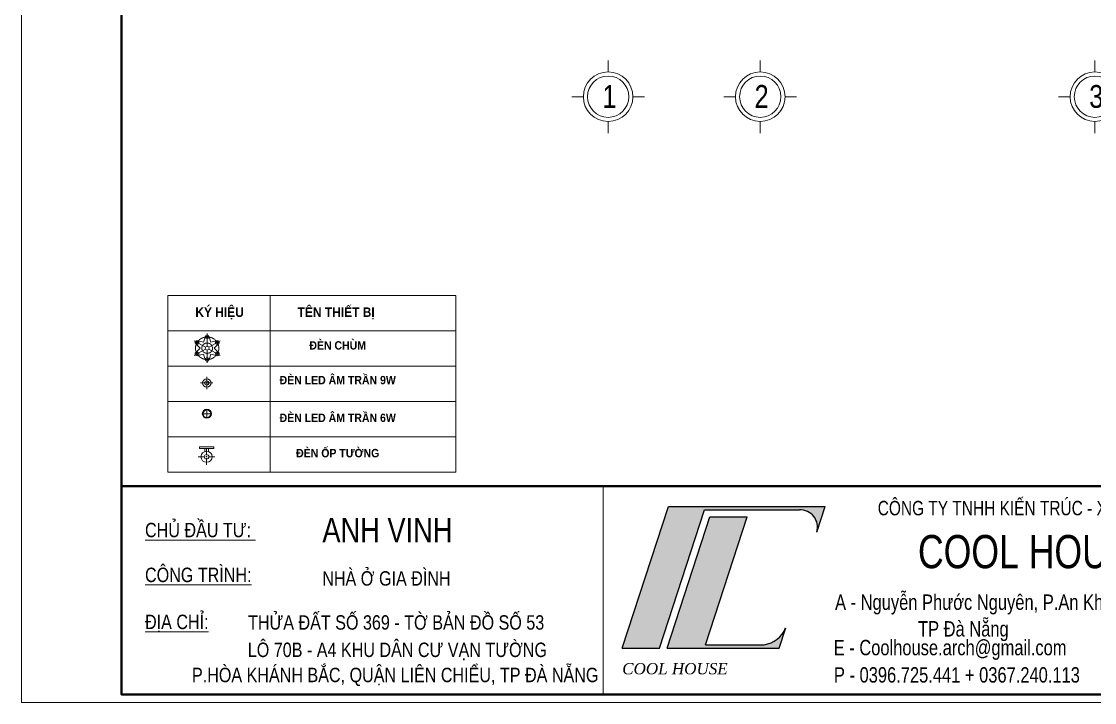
# Model space of a CAD drawing. Header units: inches. Extents: x 921646 to 2157952, y -92667 to 262089.
# Drawn here: x 1980481 to 1994589, y 45718 to 54676 of the extents above; entities that cross this region are included whole.
import ezdxf
from ezdxf.enums import TextEntityAlignment as Align

# ---------------------------------------------------------------- set-up
doc = ezdxf.new("R2010")
doc.units = ezdxf.units.IN
doc.header["$MEASUREMENT"] = 0
doc.linetypes.add('CENTER', pattern=[2, 1.25, -0.25, 0.25, -0.25])
doc.linetypes.add('DASHED', pattern=[0.75, 0.5, -0.25])
doc.layers.get('0').update_dxf_attribs({"lineweight": 9})
doc.layers.get('DEFPOINTS').update_dxf_attribs({"lineweight": 9})
for name, color, linetype, lineweight in [('09-DIMOUT', 251, 'Continuous', 9), ('13 TRICH DAN', 134, 'Continuous', 9), ('Cp Net Dam 0.25', 4, 'Continuous', 25), ('Cp Net Manh 0.15', 8, 'Continuous', 15), ('Cp Net Thep 0.40', 2, 'Continuous', 40), ('Cp Text 0.15', 3, 'Continuous', 15), ('DIEN-TB', 12, 'Continuous', 5), ('HATCH', 244, 'Continuous', 0)]:
    doc.layers.add(name, color=color, linetype=linetype, lineweight=lineweight)
doc.styles.add('IN', font='VHARIAL.TTF')
doc.styles.add('kt', font='VHELVCN.TTF')
doc.styles.add('Text', font='VKORIN.TTF')
doc.styles.add('VHELVEN', font='VHELVEN.TTF')
doc.styles.add('VNI-HELVE', font='VHELVEB.TTF', dxfattribs={"width": 0.8})

# ---------------------------------------------------------------- blocks, each defined once
blk = doc.blocks.new('A$C788F0ACE')
at = {"layer": 'Cp Net Manh 0.15', "linetype": 'Continuous'}
for p, q in [((0, 300), (0, 440)), ((-300, 0), (-440, 0)), ((300, 0), (440, 0)), ((0, -300), (0, -440))]:
    blk.add_line(p, q, dxfattribs=at)
for radius in [300, 250]:
    blk.add_circle((0, 0), radius, dxfattribs=at)
at = {"layer": 'Cp Text 0.15', "color": 7, "linetype": 'Continuous', "style": 'VHELVEN'}
blk.add_attdef('TRUC', text='', height=280, dxfattribs=at).set_placement((94, 1), align=Align.MIDDLE_CENTER)
blk = doc.blocks.new('dim')
at = {"layer": 'Cp Text 0.15'}
ref = blk.add_blockref('A$C788F0ACE', (1952978.4, 196993.8), dxfattribs=dict(at, xscale=1.086778053933425, yscale=1.086778053933425, zscale=1.086778053933425, rotation=180))
ref.add_attrib('TRUC', '1', dxfattribs={"layer": '0', "color": 3, "height": 300, "style": 'VNI-HELVE', "width": 0.8}).set_placement((1952996.2, 196997.1), align=Align.MIDDLE_CENTER)
ref = blk.add_blockref('A$C788F0ACE', (1954978.4, 196993.8), dxfattribs=dict(at, xscale=1.086778053933425, yscale=1.086778053933425, zscale=1.086778053933425, rotation=180))
ref.add_attrib('TRUC', '2', dxfattribs={"layer": '0', "color": 3, "height": 300, "style": 'VNI-HELVE', "width": 0.8}).set_placement((1954996.2, 196997.1), align=Align.MIDDLE_CENTER)
ref = blk.add_blockref('A$C788F0ACE', (1959378.4, 196993.8), dxfattribs=dict(at, xscale=1.086778053933425, yscale=1.086778053933425, zscale=1.086778053933425, rotation=180))
ref.add_attrib('TRUC', '3', dxfattribs={"layer": '0', "color": 3, "height": 300, "style": 'VNI-HELVE', "width": 0.8}).set_placement((1959396.2, 196997.1), align=Align.MIDDLE_CENTER)
blk = doc.blocks.new('Khung Ht dep')
at = {"layer": 'HATCH'}
h = blk.add_hatch(color=256, dxfattribs=at)
h.dxf.hatch_style = 1
h.paths.add_polyline_path([(9412, 2369), (9878, 2369), (10440, 4098), (11626, 4098, -0.508984), (11842, 3821), (11946, 4142), (9989, 4142)])
h.paths.add_polyline_path([(9972, 2369), (11370, 2369), (11453, 2625, -0.262638), (11186, 2413), (10452, 2413), (10971, 4009), (10505, 4009)], flags=17)
blk.add_line((9173, 4392), (9173, 1792))
at = {"layer": 'Cp Net Dam 0.25'}
for p, q in [((9412, 2369), (9989, 4142)), ((9878, 2369), (10440, 4098)), ((9989, 4142), (11946, 4142)), ((10440, 4098), (11626, 4098)), ((11842, 3821), (11946, 4142)), ((9972, 2369), (10505, 4009)), ((10452, 2413), (10971, 4009)), ((10505, 4009), (10971, 4009)), ((11370, 2369), (11453, 2625)), ((10452, 2413), (11186, 2413)), ((9412, 2369), (9878, 2369)), ((9972, 2369), (11370, 2369))]:
    blk.add_line(p, q, dxfattribs=at)
for centre, radius, start, end in [((11633, 3881), 217, 344.0217, 91.9232), ((11131, 2756), 347, 278.9949, 337.8578)]:
    blk.add_arc(centre, radius, start, end, dxfattribs=at)
at = {"layer": 'Cp Net Thep 0.40', "color": 106}
blk.add_line((3162, 4392), (30380, 4392), dxfattribs=at)
at = {"layer": 'Cp Net Thep 0.40', "color": 106, "flags": 128}
blk.add_lwpolyline([(30380, 21415), (30380, 1792), (3162, 1792), (3162, 21415)], close=True, dxfattribs=at)
at = {"layer": 'DEFPOINTS', "ltscale": 100}
blk.add_lwpolyline([(30430, 1692), (30430, 21515), (1912, 21515), (1912, 1692)], close=True, dxfattribs=at)
at = {"layer": 'Cp Net Manh 0.15', "insert": (9412, 2185), "char_height": 140.72, "width": 1957.54, "attachment_point": 1, "rotation": 359.9996, "style": 'kt'}
blk.add_mtext('\\pxqd;{\\fTimes New Roman|b0|i1|c0|p18;COOL HOUSE}', dxfattribs=at)
at = {"layer": 'Cp Text 0.15', "color": 8, "style": 'Text', "width": 0.8}
for s, height, p in [('COÂNG TY TNHH KIEÁN TRUÙC - XAÂY DÖÏNG', 180.23, (12602, 4030)), ('COOL HOUSE', 415.3, (13104, 3369)), ('A - Nguyeãn Phöôùc Nguyeân, P.An Kheâ, Q.Thanh Kheâ', 192.25, (12069, 2849)), ('TP Ñaø Naüng', 192.25, (13105, 2516)), ('E - Coolhouse.arch@gmail.com', 192.25, (12052, 2282)), ('P - 0396.725.441 + 0367.240.113', 192.25, (12055, 1941))]:
    blk.add_text(s, height=height, dxfattribs=at).set_placement(p)
at = {"layer": 'Cp Text 0.15', "color": 7, "ltscale": 100, "style": 'IN', "width": 0.8}
for s, height, p in [('%%uchñ ®Çu t\xad: ', 180, (3455, 3756)), ('ANH VINH', 304.2, (5669, 3694, -32416)), ('%%Uc«ng tr×nh:', 180, (3455, 3196)), ('nhµ ë gia ®×nh', 180, (5667, 3152, -32416)), ('%%U®Þa chØ:', 180, (3455, 2609)), ('thöa ®Êt sè 369 - tê b¶n ®å sè 53', 180, (4741, 2602, -32416)), ('l« 70b - a4 khu d©n c\xad v¹n t\xadêng ', 180, (4738, 2260, -32416)), ('p.hßa kh¸nh b¾c, quËn liªn chiÓu, tp ®µ n½ng', 180, (4041, 1946, -32416))]:
    blk.add_text(s, height=height, dxfattribs=at).set_placement(p)
blk = doc.blocks.new('DCSANHCHINH')
at = {"layer": 'DIEN-TB', "color": 8}
for p, q in [((-58, 345), (-107, 185)), ((107, 185), (58, 345)), ((-214, -1), (-328, 121)), ((-271, 222), (-107, 185)), ((271, 222), (107, 185)), ((214, -1), (328, 121)), ((-214, -1), (-327, -124)), ((-269, -223), (-107, -186)), ((-58, -345), (-107, -186)), ((107, -186), (58, -345)), ((107, -186), (269, -223)), ((327, -124), (214, -1))]:
    blk.add_line(p, q, dxfattribs=at)
at = {"layer": 'DIEN-TB', "color": 0}
for p, q in [((0, 449), (0, 408)), ((-354, 203), (-390, 223)), ((-49, 28), (-253, 145)), ((0, 292), (0, 56)), ((49, 28), (253, 145)), ((354, 203), (390, 223)), ((-388, -226), (-352, -205)), ((-252, -147), (-49, -28)), ((0, -292), (0, -56)), ((49, -28), (252, -147)), ((352, -205), (388, -226)), ((0, -449), (0, -408))]:
    blk.add_line(p, q, dxfattribs=at)
at = {"layer": 'DIEN-TB', "color": 2, "linetype": 'DASHED', "ltscale": 10, "const_width": 69.9}
blk.add_lwpolyline([(-160, 0, 1), (160, 0, 1)], format="xyb", close=True, dxfattribs=at)
at = {"layer": 'DIEN-TB', "color": 8, "linetype": 'DASHED', "ltscale": 10}
blk.add_circle((0, 0), 350, dxfattribs=at)
at = {"layer": 'DIEN-TB', "color": 0}
for centre, radius in [((0, 350), 58), ((-304, 174), 58), ((0, 0), 56.2), ((304, 174), 58), ((-302, -176), 58), ((0, -350), 58), ((302, -176), 58)]:
    blk.add_circle(centre, radius, dxfattribs=at)
at = {"layer": 'DIEN-TB', "color": 8}
for centre in [(0, 350), (-304, 174), (304, 174), (-302, -176), (0, -350), (302, -176)]:
    blk.add_circle(centre, 29.3, dxfattribs=at)
blk = doc.blocks.new('ĐÈN LON NỔI')
at = {"layer": 'DIEN-TB', "color": 8, "linetype": 'CENTER', "ltscale": 100}
for p, q in [((62, 0), (-63, 0)), ((0, 62), (0, -63))]:
    blk.add_line(p, q, dxfattribs=at)
at = {"layer": 'DIEN-TB', "color": 2, "ltscale": 0.23, "const_width": 15}
blk.add_lwpolyline([(-21, 0, 1), (21, 0, 1)], format="xyb", close=True, dxfattribs=at)
at = {"layer": 'DIEN-TB', "color": 0}
blk.add_circle((0, 0), 42.5, dxfattribs=at)
blk = doc.blocks.new('ád')
at = {"layer": '09-DIMOUT'}
for p, q in [((1953628, 58712), (1953728, 58712)), ((1953678, 58762), (1953678, 58662))]:
    blk.add_line(p, q, dxfattribs=at)
for radius in [60, 50]:
    blk.add_circle((1953678, 58712), radius, dxfattribs=at)
blk = doc.blocks.new('ĐÈN ỐP TƯỜNG RÀO')
at = {"layer": 'DIEN-TB', "color": 8, "linetype": 'CENTER', "ltscale": 80}
for p, q in [((-5, 276), (-5, 26)), ((120, 151), (-130, 151))]:
    blk.add_line(p, q, dxfattribs=at)
at = {"layer": 'DIEN-TB', "lineweight": 5, "ltscale": 50}
for p, q in [((-32, 70), (-32, 23)), ((23, 70), (23, 23))]:
    blk.add_line(p, q, dxfattribs=at)
blk.add_lwpolyline([(-111, 23), (102, 23), (102, 0), (-111, 0)], close=True, dxfattribs=at)
at = {"layer": 'DIEN-TB', "color": 30}
blk.add_circle((-5, 151), 85, dxfattribs=at)
at = {"layer": 'DIEN-TB', "color": 0, "ltscale": 0.05}
blk.add_circle((-5, 151), 35, dxfattribs=at)

msp = doc.modelspace()

# ---------------------------------------------------------------- linework, layer by layer
at = {"layer": '09-DIMOUT'}
for p, q in [((1982406.2, 51073.1), (1986192.8, 51073.1)), ((1982406.2, 48748.5), (1982406.2, 51073.1)), ((1983751.9, 48748.5), (1983751.9, 51073.1)), ((1986192.8, 51073.1), (1986192.8, 48748.5)), ((1982406.2, 50608.2), (1986192.8, 50608.2)), ((1982406.2, 50143.3), (1986192.8, 50143.3)), ((1982406.2, 49678.3), (1986192.8, 49678.3)), ((1982406.2, 49213.4), (1986192.8, 49213.4)), ((1982406.2, 48748.5), (1986192.8, 48748.5))]:
    msp.add_line(p, q, dxfattribs=at)

# ---------------------------------------------------------------- block references
for name, p in [('dim', (35216, -143307)), ('ád', (29240.8, -9195))]:
    msp.add_blockref(name, p, dxfattribs=at)
at = {"layer": 'Cp Net Manh 0.15', "xscale": 1.05319564237593, "yscale": 1.05319564237593, "zscale": 1.05319564237593}
msp.add_blockref('Khung Ht dep', (1978466.7, 43936.4), dxfattribs=at)
at = {"layer": 'DIEN-TB'}
for name, p, xscale, yscale, zscale in [('DCSANHCHINH', (1982922.5, 50378.8), 0.4392403469996007, 0.4264079402620073, 0.4264079402620073), ('ĐÈN LON NỔI', (1982917.1, 49921.5), 1.317721040998801, 1.279223820786021, 1.279223820786021)]:
    msp.add_blockref(name, p, dxfattribs=dict(at, xscale=xscale, yscale=yscale, zscale=zscale))
at = {"layer": 'DIEN-TB', "lineweight": 5, "xscale": -0.8784806939999997, "yscale": 0.8528158805247896, "zscale": 0.8528158805247896, "rotation": 180}
msp.add_blockref('ĐÈN ỐP TƯỜNG RÀO', (1982919, 49079.4), dxfattribs=at)

# ---------------------------------------------------------------- texts
at = {"layer": '13 TRICH DAN', "attachment_point": 2, "style": 'IN'}
for s, insert, char_height in [('{\\fArial|b1|i0|c0|p34;\\W0.9;KÝ HIỆU}', (1983085.7, 50915.2), 125), ('{\\fArial|b1|i0|c0|p34;\\W0.9;TÊN THIẾT BỊ}', (1984618.5, 50915.2), 125), ('{\\fArial|b1|i0|c0|p34;\\W0.9;ĐÈN CHÙM}', (1984638.6, 50471.1), 110), ('{\\fArial|b1|i0|c0|p34;\\W0.9;ĐÈN LED ÂM TRẦN 9W}', (1984638.6, 50014.2), 110), ('{\\fArial|b1|i0|c0|p34;\\W0.9;ĐÈN LED ÂM TRẦN 6W}', (1984638.6, 49518), 110), ('{\\fArial|b1|i0|c0|p34;\\W0.9;ĐÈN ỐP TƯỜNG}', (1984638.6, 49054.1), 110)]:
    msp.add_mtext(s, dxfattribs=dict(at, insert=insert, char_height=char_height))

doc.saveas('drawing.dxf')
